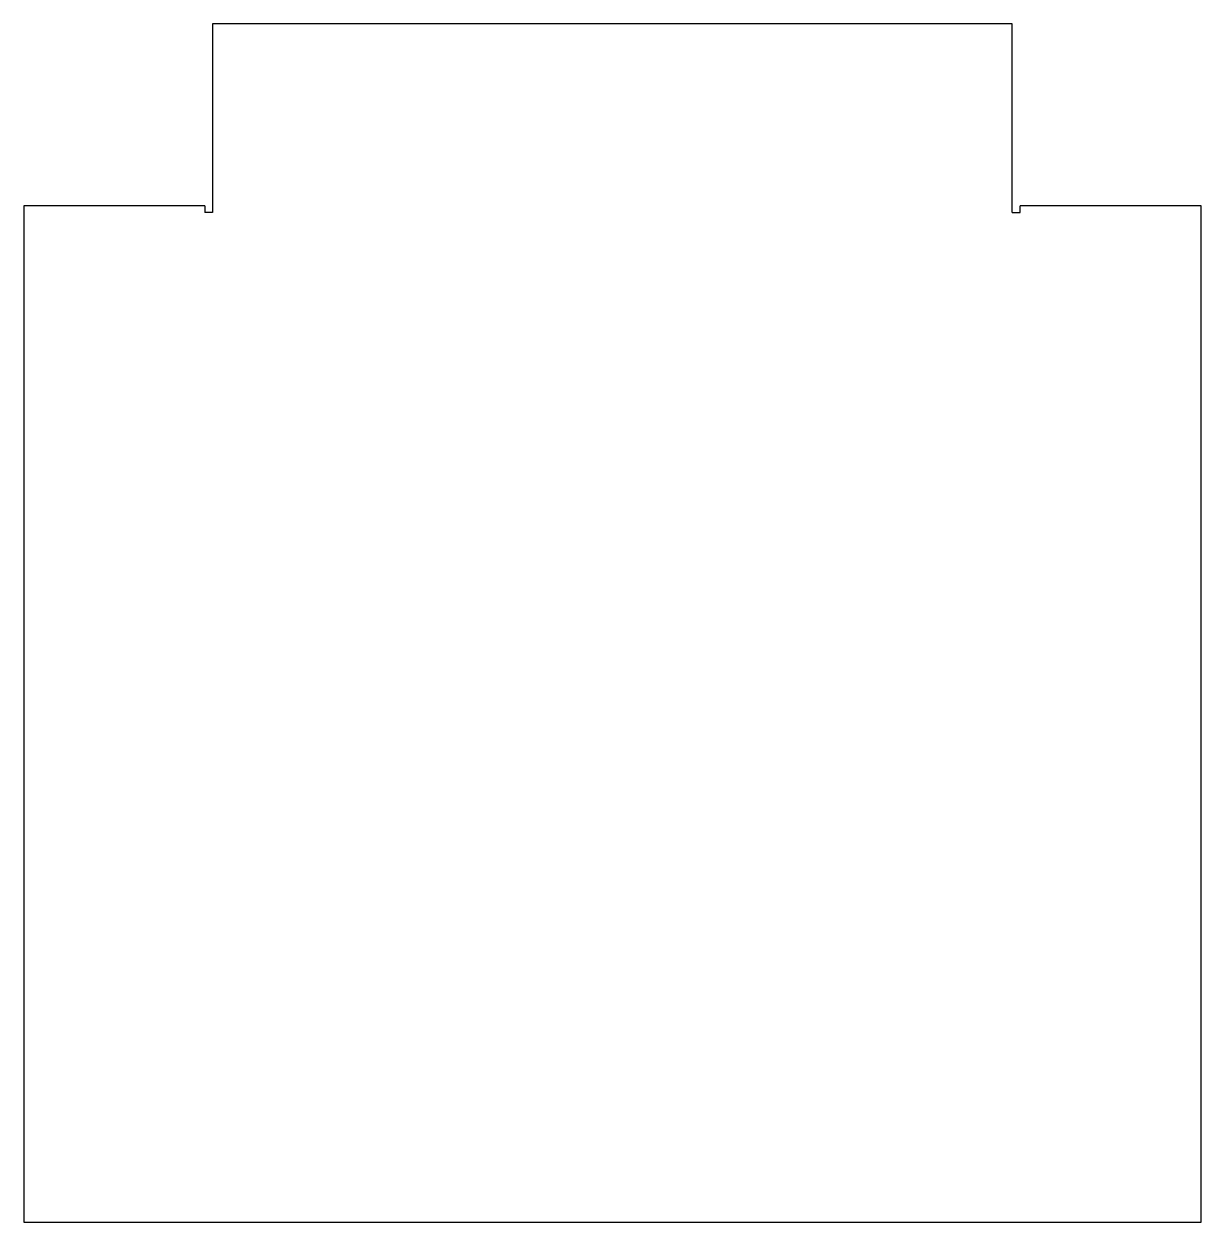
# Model space of a CAD drawing. Header units: millimetres. Extents: x -58 to 318, y 40 to 423.
import ezdxf

# ---------------------------------------------------------------- set-up
doc = ezdxf.new("R2010")
doc.units = ezdxf.units.MM
doc.linetypes.add('K5LT_BASIC', pattern=[0])
doc.layers.add('Системный слой', color=7, linetype='Continuous')

msp = doc.modelspace()

# ---------------------------------------------------------------- linework, layer by layer
at = {"layer": 'Системный слой', "color": 150, "linetype": 'K5LT_BASIC', "lineweight": 30}
for p, q in [((2.07, 423.1), (2.07, 365.3)), ((257.67, 423.1), (2.07, 423.1)), ((257.67, 365.3), (257.67, 423.1)), ((-0.44, 364.99), (-58.24, 364.99)), ((-58.24, 364.99), (-58.24, 39.99)), ((-0.44, 364.99), (-0.44, 362.79)), ((2.07, 365.3), (2.07, 362.79)), ((257.67, 362.79), (257.67, 365.3)), ((317.99, 364.99), (260.19, 364.99)), ((260.19, 362.79), (260.19, 364.99)), ((317.99, 39.99), (317.99, 364.99)), ((2.07, 362.79), (-0.44, 362.79)), ((257.67, 362.79), (260.19, 362.79)), ((-58.24, 39.99), (-0.44, 39.99)), ((-0.44, 39.99), (2.07, 39.99)), ((2.07, 39.99), (257.67, 39.99)), ((257.67, 39.99), (260.19, 39.99)), ((260.19, 39.99), (317.99, 39.99))]:
    msp.add_line(p, q, dxfattribs=at)

doc.saveas('drawing.dxf')
